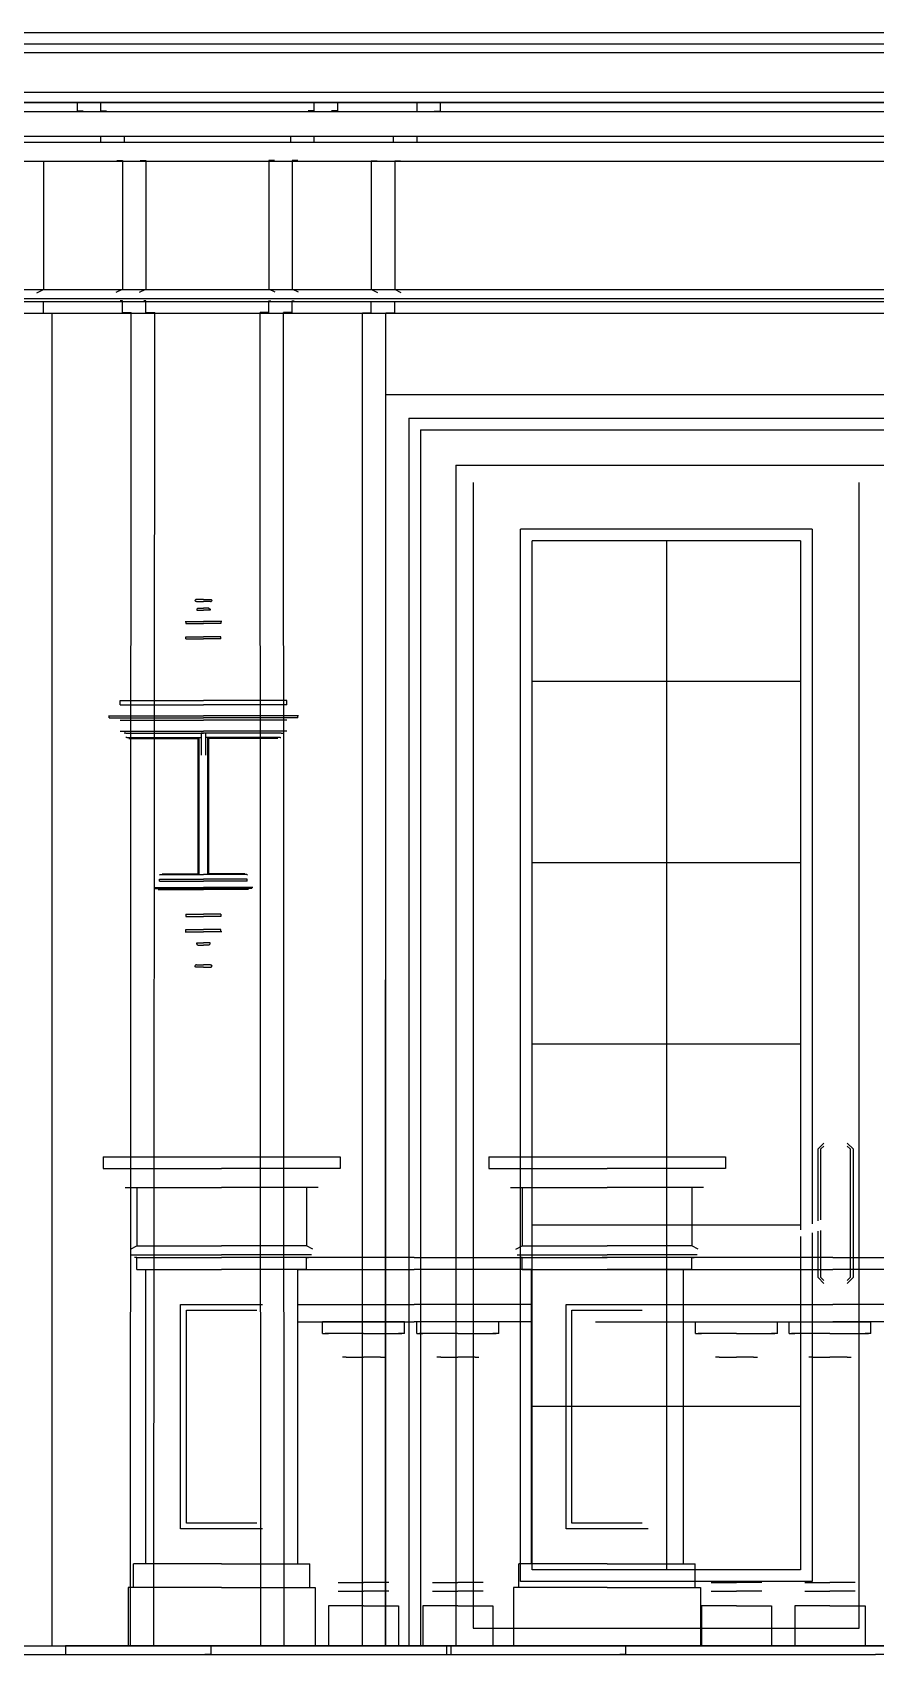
# Model space of a CAD drawing. Header units: metres. Extents: x -770 to 770, y 0 to 641.
# Drawn here: x -379.3 to -307.2, y 307.2 to 446 of the extents above; entities that cross this region are included whole.
import ezdxf

# ---------------------------------------------------------------- set-up
doc = ezdxf.new("R2010")
doc.units = ezdxf.units.M

msp = doc.modelspace()

# ---------------------------------------------------------------- linework, layer by layer
at = {"layer": 'EL-Balcony'}
for p, q in [((-373.22, 349.83, -158.5), (-373.22, 348.83, -158.5)), ((-373.22, 349.83, -158.5), (-352.97, 349.83, -129.47)), ((-352.97, 349.83, -129.47), (-352.97, 348.83, -129.47)), ((-340.26, 349.83, -116.76), (-340.26, 348.83, -116.76)), ((-340.26, 349.83, -116.76), (-320.01, 349.83, -113.55)), ((-320.01, 349.83, -113.55), (-320.01, 348.83, -113.55)), ((-373.22, 348.83, -158.5), (-363.1, 348.83, -139.6)), ((-352.97, 348.83, -129.47), (-363.1, 348.83, -139.6)), ((-340.26, 348.83, -116.76), (-330.14, 348.83, -113.55)), ((-320.01, 348.83, -113.55), (-330.14, 348.83, -113.55)), ((-371.35, 347.2, -158.5), (-370.35, 347.2, -158.5)), ((-370.35, 347.2, -158.5), (-370.35, 342.2, -158.5)), ((-370.35, 347.2, -158.5), (-363.1, 347.2, -139.6)), ((-355.85, 347.2, -132.35), (-363.1, 347.2, -139.6)), ((-355.85, 347.2, -132.35), (-355.85, 342.2, -132.35)), ((-354.85, 347.2, -131.35), (-355.85, 347.2, -132.35)), ((-338.39, 347.2, -114.89), (-337.39, 347.2, -113.89)), ((-337.39, 347.2, -113.89), (-337.39, 342.2, -113.89)), ((-337.39, 347.2, -113.89), (-330.14, 347.2, -113.55)), ((-322.89, 347.2, -113.55), (-330.14, 347.2, -113.55)), ((-322.89, 347.2, -113.55), (-322.89, 342.2, -113.55)), ((-321.89, 347.2, -113.55), (-322.89, 347.2, -113.55)), ((-370.9, 341.92, -158.5), (-370.35, 342.2, -158.5)), ((-370.79, 341.45, -158.5), (-363.1, 341.45, -139.6)), ((-370.35, 342.2, -158.5), (-363.1, 342.2, -139.6)), ((-355.85, 342.2, -132.35), (-363.1, 342.2, -139.6)), ((-355.41, 341.45, -131.91), (-363.1, 341.45, -139.6)), ((-355.3, 341.92, -131.8), (-355.85, 342.2, -132.35)), ((-337.93, 341.92, -114.43), (-337.39, 342.2, -113.89)), ((-337.83, 341.45, -114.33), (-330.14, 341.45, -113.55)), ((-337.39, 342.2, -113.89), (-330.14, 342.2, -113.55)), ((-322.89, 342.2, -113.55), (-330.14, 342.2, -113.55)), ((-322.45, 341.45, -113.55), (-330.14, 341.45, -113.55)), ((-322.34, 341.92, -113.55), (-322.89, 342.2, -113.55)), ((-370.35, 341.2, -158.5), (-370.54, 341.2, -158.5)), ((-370.35, 340.2, -158.5), (-370.35, 341.2, -158.5)), ((-370.35, 341.2, -158.5), (-363.1, 341.2, -139.6)), ((-370.35, 340.2, -158.5), (-369.6, 340.2, -146.1)), ((-369.6, 340.2, -146.1), (-363.1, 340.2, -139.6)), ((-369.6, 340.2, -146.1), (-369.6, 315, -146.1)), ((-355.85, 341.2, -132.35), (-363.1, 341.2, -139.6)), ((-356.6, 340.2, -133.1), (-363.1, 340.2, -139.6)), ((-355.85, 340.2, -132.35), (-356.6, 340.2, -133.1)), ((-356.6, 340.2, -133.1), (-346.62, 340.2, -123.12)), ((-356.6, 340.2, -133.1), (-356.6, 315, -133.1)), ((-346.62, 341.2, -123.12), (-356.02, 341.2, -132.52)), ((-355.85, 341.2, -132.35), (-355.66, 341.2, -132.16)), ((-355.85, 340.2, -132.35), (-355.85, 341.2, -132.35)), ((-346.62, 341.2, -123.12), (-337.21, 341.2, -113.71)), ((-336.64, 340.2, -113.55), (-346.62, 340.2, -123.12)), ((-337.39, 341.2, -113.89), (-337.58, 341.2, -114.08)), ((-337.39, 340.2, -113.89), (-337.39, 341.2, -113.89)), ((-337.39, 341.2, -113.89), (-330.14, 341.2, -113.55)), ((-337.39, 340.2, -113.89), (-336.64, 340.2, -113.55)), ((-336.64, 340.2, -113.55), (-330.14, 340.2, -113.55)), ((-336.64, 340.2, -113.55), (-336.64, 315, -113.55)), ((-331.13, 340.2, -113.55), (-310.83, 340.2, -113.55)), ((-310.83, 341.2, -113.55), (-330.55, 341.2, -113.55)), ((-322.89, 341.2, -113.55), (-330.14, 341.2, -113.55)), ((-323.64, 340.2, -113.55), (-330.14, 340.2, -113.55)), ((-322.89, 340.2, -113.55), (-323.64, 340.2, -113.55)), ((-323.64, 340.2, -113.55), (-323.64, 315, -113.55)), ((-322.89, 341.2, -113.55), (-322.7, 341.2, -113.55)), ((-322.89, 340.2, -113.55), (-322.89, 341.2, -113.55)), ((-310.83, 341.2, -113.55), (-291.1, 341.2, -113.55)), ((-290.52, 340.2, -113.55), (-310.83, 340.2, -113.55)), ((-366.6, 318, -143.1), (-366.6, 337.2, -143.1)), ((-366.6, 337.2, -143.1), (-359.6, 337.2, -136.1)), ((-356.6, 337.2, -133.1), (-346.62, 337.2, -123.12)), ((-336.64, 337.2, -113.55), (-346.62, 337.2, -123.12)), ((-333.64, 318, -113.55), (-333.64, 337.2, -113.55)), ((-333.64, 337.2, -113.55), (-326.64, 337.2, -113.55)), ((-331.13, 337.2, -113.55), (-310.83, 337.2, -113.55)), ((-290.52, 337.2, -113.55), (-310.83, 337.2, -113.55)), ((-366.1, 318.5, -142.6), (-366.1, 336.7, -142.6)), ((-366.1, 336.7, -142.6), (-360.1, 336.7, -136.6)), ((-333.14, 318.5, -113.55), (-333.14, 336.7, -113.55)), ((-333.14, 336.7, -113.55), (-327.14, 336.7, -113.55)), ((-356.6, 335.7, -133.1), (-346.62, 335.7, -123.12)), ((-354.47, 334.7, -130.97), (-354.47, 335.7, -130.97)), ((-347.47, 335.7, -123.97), (-354.47, 335.7, -130.97)), ((-354.47, 334.7, -130.97), (-353.97, 334.7, -130.47)), ((-350.97, 334.7, -127.47), (-354.25, 334.7, -130.76)), ((-350.97, 334.7, -127.47), (-347.69, 334.7, -124.19)), ((-347.47, 334.7, -123.97), (-347.97, 334.7, -124.47)), ((-347.47, 334.7, -123.97), (-347.47, 335.7, -123.97)), ((-336.64, 335.7, -113.55), (-346.62, 335.7, -123.12)), ((-346.4, 334.7, -122.9), (-346.4, 335.7, -122.9)), ((-339.4, 335.7, -115.9), (-346.4, 335.7, -122.9)), ((-346.4, 334.7, -122.9), (-345.9, 334.7, -122.4)), ((-342.9, 334.7, -119.4), (-346.18, 334.7, -122.68)), ((-342.9, 334.7, -119.4), (-339.61, 334.7, -116.11)), ((-339.4, 334.7, -115.9), (-339.9, 334.7, -116.4)), ((-339.4, 334.7, -115.9), (-339.4, 335.7, -115.9)), ((-331.13, 335.7, -113.55), (-310.83, 335.7, -113.55)), ((-322.58, 334.7, -113.55), (-322.58, 335.7, -113.55)), ((-322.58, 335.7, -113.55), (-315.58, 335.7, -113.55)), ((-322.58, 334.7, -113.55), (-322.08, 334.7, -113.55)), ((-319.08, 334.7, -113.55), (-322.36, 334.7, -113.55)), ((-319.08, 334.7, -113.55), (-315.8, 334.7, -113.55)), ((-315.58, 334.7, -113.55), (-316.08, 334.7, -113.55)), ((-315.58, 334.7, -113.55), (-315.58, 335.7, -113.55)), ((-314.58, 334.7, -113.55), (-314.58, 335.7, -113.55)), ((-314.58, 335.7, -113.55), (-307.58, 335.7, -113.55)), ((-314.58, 334.7, -113.55), (-314.08, 334.7, -113.55)), ((-311.08, 334.7, -113.55), (-314.36, 334.7, -113.55)), ((-311.08, 334.7, -113.55), (-307.8, 334.7, -113.55)), ((-290.52, 335.7, -113.55), (-310.83, 335.7, -113.55)), ((-307.58, 334.7, -113.55), (-308.08, 334.7, -113.55)), ((-307.58, 334.7, -113.55), (-307.58, 335.7, -113.55)), ((-352.44, 332.7, -128.94), (-352.77, 332.7, -129.27)), ((-352.44, 332.7, -128.94), (-350.97, 332.7, -127.47)), ((-349.51, 332.7, -126.01), (-350.97, 332.7, -127.47)), ((-349.51, 332.7, -126.01), (-349.17, 332.7, -125.67)), ((-344.36, 332.7, -120.86), (-344.7, 332.7, -121.2)), ((-344.36, 332.7, -120.86), (-342.9, 332.7, -119.4)), ((-341.43, 332.7, -117.93), (-342.9, 332.7, -119.4)), ((-341.43, 332.7, -117.93), (-341.1, 332.7, -117.6)), ((-320.55, 332.7, -113.55), (-320.88, 332.7, -113.55)), ((-320.55, 332.7, -113.55), (-319.08, 332.7, -113.55)), ((-317.61, 332.7, -113.55), (-319.08, 332.7, -113.55)), ((-317.61, 332.7, -113.55), (-317.28, 332.7, -113.55)), ((-312.55, 332.7, -113.55), (-312.88, 332.7, -113.55)), ((-312.55, 332.7, -113.55), (-311.08, 332.7, -113.55)), ((-309.61, 332.7, -113.55), (-311.08, 332.7, -113.55)), ((-309.61, 332.7, -113.55), (-309.28, 332.7, -113.55)), ((-359.6, 318, -136.1), (-366.6, 318, -143.1)), ((-360.1, 318.5, -136.6), (-366.1, 318.5, -142.6)), ((-326.64, 318, -113.55), (-333.64, 318, -113.55)), ((-327.14, 318.5, -113.55), (-333.14, 318.5, -113.55)), ((-370.64, 313, -158.5), (-370.64, 315, -158.5)), ((-369.6, 315, -146.1), (-370.64, 315, -158.5)), ((-363.1, 315, -139.6), (-369.6, 315, -146.1)), ((-363.1, 315, -139.6), (-356.6, 315, -133.1)), ((-356.6, 315, -133.1), (-355.56, 315, -132.06)), ((-355.56, 313, -132.06), (-355.56, 315, -132.06)), ((-337.68, 313, -114.18), (-337.68, 315, -114.18)), ((-336.64, 315, -113.55), (-337.68, 315, -114.18)), ((-330.14, 315, -113.55), (-336.64, 315, -113.55)), ((-330.14, 315, -113.55), (-323.64, 315, -113.55)), ((-323.64, 315, -113.55), (-322.6, 315, -113.55)), ((-322.6, 313, -113.55), (-322.6, 315, -113.55)), ((-370.64, 313, -158.5), (-371.1, 313, -158.5)), ((-371.1, 313, -158.5), (-371.1, 308, -158.5)), ((-363.1, 313, -139.6), (-370.64, 313, -158.5)), ((-363.1, 313, -139.6), (-355.56, 313, -132.06)), ((-355.56, 313, -132.06), (-355.1, 313, -131.6)), ((-355.1, 313, -131.6), (-355.1, 308, -131.6)), ((-353.13, 313.42, -129.63), (-352.92, 313.42, -129.42)), ((-353.13, 312.67, -129.63), (-350.97, 312.67, -127.47)), ((-352.92, 313.42, -129.42), (-350.97, 313.42, -127.47)), ((-349.03, 313.42, -125.53), (-350.97, 313.42, -127.47)), ((-348.81, 312.67, -125.31), (-350.97, 312.67, -127.47)), ((-348.81, 313.42, -125.31), (-349.03, 313.42, -125.53)), ((-345.06, 313.42, -121.56), (-344.84, 313.42, -121.34)), ((-345.06, 312.67, -121.56), (-342.9, 312.67, -119.4)), ((-344.84, 313.42, -121.34), (-342.9, 313.42, -119.4)), ((-340.95, 313.42, -117.45), (-342.9, 313.42, -119.4)), ((-340.73, 312.67, -117.23), (-342.9, 312.67, -119.4)), ((-340.73, 313.42, -117.23), (-340.95, 313.42, -117.45)), ((-337.68, 313, -114.18), (-338.14, 313, -114.64)), ((-338.14, 313, -114.64), (-338.14, 308, -114.64)), ((-330.14, 313, -113.55), (-337.68, 313, -114.18)), ((-330.14, 313, -113.55), (-322.6, 313, -113.55)), ((-322.6, 313, -113.55), (-322.14, 313, -113.55)), ((-322.14, 313, -113.55), (-322.14, 308, -113.55)), ((-321.24, 313.42, -113.55), (-321.02, 313.42, -113.55)), ((-321.24, 312.67, -113.55), (-319.08, 312.67, -113.55)), ((-321.02, 313.42, -113.55), (-319.08, 313.42, -113.55)), ((-317.13, 313.42, -113.55), (-319.08, 313.42, -113.55)), ((-316.92, 312.67, -113.55), (-319.08, 312.67, -113.55)), ((-316.92, 313.42, -113.55), (-317.13, 313.42, -113.55)), ((-313.24, 313.42, -113.55), (-313.02, 313.42, -113.55)), ((-313.24, 312.67, -113.55), (-311.08, 312.67, -113.55)), ((-313.02, 313.42, -113.55), (-311.08, 313.42, -113.55)), ((-309.13, 313.42, -113.55), (-311.08, 313.42, -113.55)), ((-308.92, 312.67, -113.55), (-311.08, 312.67, -113.55)), ((-308.92, 313.42, -113.55), (-309.13, 313.42, -113.55)), ((-353.97, 311.43, -130.47), (-353.97, 308, -130.47)), ((-350.97, 311.43, -127.47), (-353.97, 311.43, -130.47)), ((-350.97, 311.43, -127.47), (-347.97, 311.43, -124.47)), ((-347.97, 311.43, -124.47), (-347.97, 308, -124.47)), ((-345.9, 311.43, -122.4), (-345.9, 308, -122.4)), ((-342.9, 311.43, -119.4), (-345.9, 311.43, -122.4)), ((-342.9, 311.43, -119.4), (-339.9, 311.43, -116.4)), ((-339.9, 311.43, -116.4), (-339.9, 308, -116.4)), ((-322.08, 311.43, -113.55), (-322.08, 308, -113.55)), ((-319.08, 311.43, -113.55), (-322.08, 311.43, -113.55)), ((-319.08, 311.43, -113.55), (-316.08, 311.43, -113.55)), ((-316.08, 311.43, -113.55), (-316.08, 308, -113.55)), ((-314.08, 311.43, -113.55), (-314.08, 308, -113.55)), ((-311.08, 311.43, -113.55), (-314.08, 311.43, -113.55)), ((-311.08, 311.43, -113.55), (-308.08, 311.43, -113.55)), ((-308.08, 311.43, -113.55), (-308.08, 308, -113.55)), ((-371.1, 308, -158.5), (-369.6, 308, -146.1)), ((-369.6, 308, -146.1), (-363.1, 308, -139.6)), ((-356.6, 308, -133.1), (-363.1, 308, -139.6)), ((-355.1, 308, -131.6), (-356.6, 308, -133.1)), ((-353.97, 308, -130.47), (-347.97, 308, -124.47)), ((-347.97, 308, -124.47), (-347.97, 308, -124.47)), ((-345.9, 308, -122.4), (-339.9, 308, -116.4)), ((-339.9, 308, -116.4), (-339.9, 308, -116.4)), ((-338.14, 308, -114.64), (-336.64, 308, -113.55)), ((-336.64, 308, -113.55), (-330.14, 308, -113.55)), ((-323.64, 308, -113.55), (-330.14, 308, -113.55)), ((-322.14, 308, -113.55), (-323.64, 308, -113.55)), ((-322.08, 308, -113.55), (-322.08, 308, -113.55)), ((-316.08, 308, -113.55), (-322.08, 308, -113.55)), ((-314.08, 308, -113.55), (-314.08, 308, -113.55)), ((-308.08, 308, -113.55), (-314.08, 308, -113.55))]:
    msp.add_line(p, q, dxfattribs=at)
at = {"layer": 'EL-Door'}
for p, q in [((-343.08, 409, -119.58), (-343.08, 308, -119.58)), ((-343.08, 409, -119.58), (-271.08, 409, -120.42)), ((-341.58, 407.5, -118.08), (-341.58, 309.5, -118.08)), ((-308.58, 309.5, -113.55), (-308.58, 407.5, -113.55)), ((-337.55, 313.5, -114.05), (-337.55, 403.5, -114.05)), ((-312.6, 403.5, -113.55), (-337.55, 403.5, -114.05)), ((-313.6, 402.5, -113.55), (-336.55, 402.5, -113.55)), ((-336.55, 314.5, -113.55), (-336.55, 402.5, -113.55)), ((-325.07, 402.5, -113.55), (-325.07, 314.5, -113.55)), ((-313.6, 402.5, -113.55), (-313.6, 343.58, -113.55)), ((-312.6, 403.5, -113.55), (-312.6, 344.08, -113.55)), ((-336.55, 390.5, -113.55), (-313.6, 390.5, -113.55)), ((-336.55, 375, -113.55), (-313.6, 375, -113.55)), ((-336.55, 359.5, -113.55), (-313.6, 359.5, -113.55)), ((-312.1, 350.5, -113.55), (-311.6, 351, -113.55)), ((-312.1, 344.34, -113.55), (-312.1, 350.5, -113.55)), ((-311.85, 350.5, -113.55), (-311.6, 350.75, -113.55)), ((-311.85, 344.44, -113.55), (-311.85, 350.5, -113.55)), ((-309.6, 351, -113.55), (-309.1, 350.5, -113.55)), ((-309.6, 350.75, -113.55), (-309.35, 350.5, -113.55)), ((-309.35, 350.5, -113.55), (-309.35, 339.5, -113.55)), ((-309.1, 350.5, -113.55), (-309.1, 339.5, -113.55)), ((-336.55, 344, -113.55), (-313.6, 344, -113.55)), ((-313.6, 343, -113.55), (-313.6, 314.5, -113.55)), ((-312.6, 343.33, -113.55), (-312.6, 313.5, -113.55)), ((-312.1, 339.5, -113.55), (-312.1, 343.47, -113.55)), ((-311.85, 339.5, -113.55), (-311.85, 343.51, -113.55)), ((-311.6, 339, -113.55), (-312.1, 339.5, -113.55)), ((-311.6, 339.25, -113.55), (-311.85, 339.5, -113.55)), ((-309.1, 339.5, -113.55), (-309.6, 339, -113.55)), ((-309.35, 339.5, -113.55), (-309.6, 339.25, -113.55)), ((-336.55, 328.5, -113.55), (-313.6, 328.5, -113.55)), ((-313.6, 314.5, -113.55), (-336.55, 314.5, -113.55)), ((-312.6, 313.5, -113.55), (-337.55, 313.5, -114.05)), ((-341.58, 309.5, -118.08), (-308.58, 309.5, -113.55)), ((-343.08, 308, -119.58), (-271.08, 308, -120.42))]:
    msp.add_line(p, q, dxfattribs=at)
at = {"layer": 'EL-Roof'}
for p, q in [((-467.69, 446, -91), (-177.44, 446, -158.5)), ((-177.44, 444.25, -158.5), (-471.69, 444.25, -91)), ((-177.44, 445, -158.5), (-467.69, 445, -91)), ((-177.44, 440.86, -158.5), (-467.69, 440.86, -91)), ((-177.44, 440, -158.5), (-467.69, 440, -91))]:
    msp.add_line(p, q, dxfattribs=at)
at = {"layer": 'FP-Hatch'}
for p, q in [((-365.31, 397.51, -141.81), (-365.4, 397.41, -141.9)), ((-365.4, 397.41, -141.9), (-365.4, 397.41, -141.9)), ((-365.4, 397.41, -141.9), (-365.31, 397.32, -141.81)), ((-365.23, 397.51, -141.73), (-365.31, 397.51, -141.81)), ((-365.25, 397.32, -141.75), (-365.31, 397.32, -141.81)), ((-365.25, 397.32, -141.75), (-364.65, 397.32, -141.15)), ((-364.65, 397.51, -141.15), (-365.23, 397.51, -141.73)), ((-364.65, 397.51, -141.15), (-364.07, 397.51, -140.57)), ((-364.05, 397.32, -140.55), (-364.65, 397.32, -141.15)), ((-364.07, 397.51, -140.57), (-363.99, 397.51, -140.49)), ((-364.05, 397.32, -140.55), (-363.99, 397.32, -140.49)), ((-363.99, 397.51, -140.49), (-363.9, 397.41, -140.4)), ((-363.9, 397.41, -140.4), (-363.99, 397.32, -140.49)), ((-363.9, 397.41, -140.4), (-363.9, 397.41, -140.4)), ((-366.22, 395.62, -142.72), (-366.15, 395.62, -142.65)), ((-366.15, 395.62, -142.65), (-364.65, 395.62, -141.15)), ((-366.15, 395.62, -142.65), (-366.15, 395.43, -142.65)), ((-365.12, 396.76, -141.62), (-365.21, 396.66, -141.71)), ((-365.21, 396.66, -141.71), (-365.21, 396.57, -141.71)), ((-365.21, 396.57, -141.71), (-364.65, 396.57, -141.15)), ((-365.12, 396.76, -141.62), (-364.65, 396.76, -141.15)), ((-364.18, 396.76, -140.68), (-364.65, 396.76, -141.15)), ((-364.09, 396.57, -140.59), (-364.65, 396.57, -141.15)), ((-363.15, 395.62, -139.65), (-364.65, 395.62, -141.15)), ((-364.18, 396.76, -140.68), (-364.09, 396.66, -140.59)), ((-364.09, 396.66, -140.59), (-364.09, 396.57, -140.59)), ((-363.08, 395.62, -139.58), (-363.15, 395.62, -139.65)), ((-363.15, 395.62, -139.65), (-363.15, 395.43, -139.65)), ((-366.15, 395.43, -142.65), (-364.65, 395.43, -141.15)), ((-366.15, 394.12, -142.65), (-366.15, 394.31, -142.65)), ((-366.15, 394.31, -142.65), (-365.96, 394.31, -142.46)), ((-366.15, 394.12, -142.65), (-364.65, 394.12, -141.15)), ((-365.96, 394.31, -142.46), (-364.65, 394.31, -141.15)), ((-363.15, 395.43, -139.65), (-364.65, 395.43, -141.15)), ((-363.34, 394.31, -139.84), (-364.65, 394.31, -141.15)), ((-363.15, 394.12, -139.65), (-364.65, 394.12, -141.15)), ((-363.15, 394.31, -139.65), (-363.34, 394.31, -139.84)), ((-363.15, 394.12, -139.65), (-363.15, 394.31, -139.65)), ((-371.77, 388.49, -158.5), (-371.77, 388.87, -158.5)), ((-371.77, 388.87, -158.5), (-364.65, 388.87, -141.15)), ((-357.52, 388.87, -134.02), (-364.65, 388.87, -141.15)), ((-357.52, 388.49, -134.02), (-357.52, 388.87, -134.02)), ((-372.78, 387.54, -158.5), (-372.71, 387.54, -158.5)), ((-372.71, 387.37, -158.5), (-372.71, 387.54, -158.5)), ((-372.71, 387.54, -158.5), (-364.65, 387.54, -141.15)), ((-372.71, 387.37, -158.5), (-371.96, 387.37, -158.5)), ((-371.96, 387.37, -158.5), (-364.65, 387.37, -141.15)), ((-371.77, 388.49, -158.5), (-364.65, 388.49, -141.15)), ((-371.77, 387.18, -158.5), (-364.65, 387.18, -141.15)), ((-357.52, 388.49, -134.02), (-364.65, 388.49, -141.15)), ((-356.59, 387.54, -133.09), (-364.65, 387.54, -141.15)), ((-357.34, 387.37, -133.84), (-364.65, 387.37, -141.15)), ((-357.52, 387.18, -134.02), (-364.65, 387.18, -141.15)), ((-356.59, 387.37, -133.09), (-357.34, 387.37, -133.84)), ((-356.59, 387.37, -133.09), (-356.59, 387.54, -133.09)), ((-356.52, 387.54, -133.02), (-356.59, 387.54, -133.09)), ((-371.77, 386.24, -158.5), (-371.62, 386.24, -158.5)), ((-371.62, 386.24, -158.5), (-364.65, 386.24, -141.15)), ((-371.29, 386.06, -158.5), (-371.44, 386.06, -158.5)), ((-371.29, 386.06, -158.5), (-364.65, 386.06, -141.15)), ((-364.46, 386.06, -140.96), (-364.84, 386.06, -141.34)), ((-364.84, 386.06, -141.34), (-364.84, 384.18, -141.34)), ((-357.67, 386.24, -134.17), (-364.65, 386.24, -141.15)), ((-358.01, 386.06, -134.51), (-364.65, 386.06, -141.15)), ((-364.46, 384.18, -140.96), (-364.46, 386.06, -140.96)), ((-358.01, 386.06, -134.51), (-357.86, 386.06, -134.36)), ((-357.52, 386.24, -134.02), (-357.67, 386.24, -134.17)), ((-371.2, 385.68, -158.5), (-371.28, 385.68, -158.5)), ((-371.2, 385.68, -158.5), (-364.84, 385.68, -141.34)), ((-371.02, 385.61, -158.5), (-365.1, 385.61, -141.6)), ((-365.1, 373.96, -141.6), (-365.1, 385.68, -141.6)), ((-365.02, 373.96, -141.52), (-365.02, 385.68, -141.52)), ((-358.09, 385.68, -134.59), (-364.46, 385.68, -140.96)), ((-364.27, 373.96, -140.77), (-364.27, 385.68, -140.77)), ((-364.2, 373.96, -140.7), (-364.2, 385.68, -140.7)), ((-358.28, 385.61, -134.78), (-364.2, 385.61, -140.7)), ((-358.09, 385.68, -134.59), (-358.02, 385.68, -134.52)), ((-368.35, 373.96, -144.85), (-368.42, 373.93, -144.92)), ((-368.4, 373.4, -144.9), (-368.4, 373.58, -144.9)), ((-368.4, 373.58, -144.9), (-364.65, 373.58, -141.15)), ((-368.4, 373.4, -144.9), (-364.65, 373.4, -141.15)), ((-368.35, 373.96, -144.85), (-364.65, 373.96, -141.15)), ((-368.18, 374.03, -144.68), (-365.1, 374.03, -141.6)), ((-360.95, 373.96, -137.45), (-364.65, 373.96, -141.15)), ((-360.9, 373.58, -137.4), (-364.65, 373.58, -141.15)), ((-360.9, 373.4, -137.4), (-364.65, 373.4, -141.15)), ((-361.12, 374.03, -137.62), (-364.2, 374.03, -140.7)), ((-360.95, 373.96, -137.45), (-360.88, 373.93, -137.38)), ((-360.9, 373.4, -137.4), (-360.9, 373.58, -137.4)), ((-368.86, 372.87, -145.36), (-368.79, 372.87, -145.29)), ((-368.79, 372.78, -145.29), (-368.79, 372.87, -145.29)), ((-368.79, 372.87, -145.29), (-364.65, 372.87, -141.15)), ((-368.79, 372.78, -145.29), (-368.6, 372.78, -145.1)), ((-368.6, 372.78, -145.1), (-364.65, 372.78, -141.15)), ((-368.51, 372.69, -145.01), (-367.77, 372.69, -144.27)), ((-367.77, 372.69, -144.27), (-364.65, 372.69, -141.15)), ((-360.51, 372.87, -137.01), (-364.65, 372.87, -141.15)), ((-360.7, 372.78, -137.2), (-364.65, 372.78, -141.15)), ((-361.53, 372.69, -138.03), (-364.65, 372.69, -141.15)), ((-360.79, 372.69, -137.29), (-361.53, 372.69, -138.03)), ((-360.51, 372.78, -137.01), (-360.7, 372.78, -137.2)), ((-360.51, 372.78, -137.01), (-360.51, 372.87, -137.01)), ((-360.44, 372.87, -136.94), (-360.51, 372.87, -137.01)), ((-366.15, 370.58, -142.65), (-364.65, 370.58, -141.15)), ((-366.15, 370.58, -142.65), (-366.15, 370.39, -142.65)), ((-363.15, 370.58, -139.65), (-364.65, 370.58, -141.15)), ((-363.15, 370.58, -139.65), (-363.15, 370.39, -139.65)), ((-366.22, 369.08, -142.72), (-366.15, 369.08, -142.65)), ((-366.15, 370.39, -142.65), (-365.96, 370.39, -142.46)), ((-366.15, 369.26, -142.65), (-364.65, 369.26, -141.15)), ((-366.15, 369.08, -142.65), (-366.15, 369.26, -142.65)), ((-366.15, 369.08, -142.65), (-364.65, 369.08, -141.15)), ((-365.96, 370.39, -142.46), (-364.65, 370.39, -141.15)), ((-363.34, 370.39, -139.84), (-364.65, 370.39, -141.15)), ((-363.15, 369.26, -139.65), (-364.65, 369.26, -141.15)), ((-363.15, 369.08, -139.65), (-364.65, 369.08, -141.15)), ((-363.15, 370.39, -139.65), (-363.34, 370.39, -139.84)), ((-363.15, 369.08, -139.65), (-363.15, 369.26, -139.65)), ((-363.08, 369.08, -139.58), (-363.15, 369.08, -139.65)), ((-365.21, 368.12, -141.71), (-364.65, 368.12, -141.15)), ((-365.21, 368.03, -141.71), (-365.21, 368.12, -141.71)), ((-365.12, 367.94, -141.62), (-365.21, 368.03, -141.71)), ((-365.12, 367.94, -141.62), (-364.65, 367.94, -141.15)), ((-364.09, 368.12, -140.59), (-364.65, 368.12, -141.15)), ((-364.18, 367.94, -140.68), (-364.65, 367.94, -141.15)), ((-364.18, 367.94, -140.68), (-364.09, 368.03, -140.59)), ((-364.09, 368.03, -140.59), (-364.09, 368.12, -140.59)), ((-365.4, 366.16, -141.9), (-365.31, 366.25, -141.81)), ((-365.31, 366.06, -141.81), (-365.4, 366.16, -141.9)), ((-365.4, 366.16, -141.9), (-365.4, 366.16, -141.9)), ((-365.25, 366.25, -141.75), (-365.31, 366.25, -141.81)), ((-365.23, 366.06, -141.73), (-365.31, 366.06, -141.81)), ((-365.25, 366.25, -141.75), (-364.65, 366.25, -141.15)), ((-364.65, 366.06, -141.15), (-365.23, 366.06, -141.73)), ((-364.05, 366.25, -140.55), (-364.65, 366.25, -141.15)), ((-364.65, 366.06, -141.15), (-364.07, 366.06, -140.57)), ((-364.07, 366.06, -140.57), (-363.99, 366.06, -140.49)), ((-364.05, 366.25, -140.55), (-363.99, 366.25, -140.49)), ((-363.9, 366.16, -140.4), (-363.99, 366.25, -140.49)), ((-363.99, 366.06, -140.49), (-363.9, 366.16, -140.4)), ((-363.9, 366.16, -140.4), (-363.9, 366.16, -140.4))]:
    msp.add_line(p, q, dxfattribs=at)
at = {"layer": 'FP-Proposed Wall'}
for p, q in [((-451.69, 440, -91), (-177.44, 440, -158.5)), ((-373.44, 440.04, -158.5), (-373.44, 439.29, -158.5)), ((-355.2, 440.04, -131.7), (-355.2, 439.29, -131.7)), ((-346.42, 440, -122.92), (-346.42, 439.25, -122.92)), ((-457.44, 439.25, -91), (-177.44, 439.25, -158.5)), ((-373.44, 439.29, -158.5), (-372.94, 439.29, -158.5)), ((-355.2, 439.29, -131.7), (-355.7, 439.29, -132.2)), ((-455.31, 437.12, -91), (-101.09, 437.12)), ((-371.44, 437.17, -158.5), (-371.44, 436.67, -158.5)), ((-357.2, 437.17, -133.7), (-357.2, 436.67, -133.7)), ((-348.42, 437.12, -124.92), (-348.42, 436.62, -124.92)), ((-455.31, 436.62, -91), (-177.44, 436.62, -158.5)), ((-452.44, 435, -91), (-176.69, 435, -115.5)), ((-378.84, 435, -158.5), (-378.34, 435, -158.5)), ((-378.34, 435, -158.5), (-378.34, 424, -158.5)), ((-370.07, 435.04, -158.5), (-369.57, 435.04, -146.07)), ((-369.57, 435.04, -146.07), (-369.57, 424.04, -146.07)), ((-358.57, 435.04, -135.07), (-359.07, 435.04, -135.57)), ((-359.07, 435.04, -135.57), (-359.07, 424.04, -135.57)), ((-350.3, 435, -126.8), (-350.3, 424, -126.8)), ((-349.8, 435, -126.3), (-350.3, 435, -126.8)), ((-452.88, 423.25, -91), (-176.69, 423.25, -115.5)), ((-452.44, 424, -91), (-176.69, 424, -115.5)), ((-378.89, 423.72, -158.5), (-378.34, 424, -158.5)), ((-370.12, 423.77, -158.5), (-369.57, 424.04, -146.07)), ((-358.52, 423.77, -135.02), (-359.07, 424.04, -135.57)), ((-349.75, 423.72, -126.25), (-350.3, 424, -126.8)), ((-452.44, 423, -91), (-176.69, 423, -115.5)), ((-451.69, 422, -91), (-176.69, 422, -115.5)), ((-378.34, 422, -158.5), (-378.34, 423, -158.5)), ((-378.34, 422, -158.5), (-377.59, 422, -158.5)), ((-377.59, 308, -158.5), (-377.59, 422, -158.5)), ((-369.57, 423.04, -146.07), (-369.76, 423.04, -146.26)), ((-369.57, 422.04, -146.07), (-369.57, 423.04, -146.07)), ((-369.57, 422.04, -146.07), (-368.82, 422.04, -145.32)), ((-368.89, 308.04, -145.39), (-368.82, 422.04, -145.32)), ((-359.06, 422.04, -135.57), (-359.81, 422.04, -136.32)), ((-359.75, 308.04, -136.25), (-359.81, 422.04, -136.32)), ((-359.07, 423.04, -135.57), (-358.88, 423.04, -135.38)), ((-359.06, 422.04, -135.57), (-359.07, 423.04, -135.57)), ((-350.3, 422, -126.8), (-351.05, 422, -127.55)), ((-351.05, 308, -127.55), (-351.05, 422, -127.55)), ((-350.3, 422, -126.8), (-350.3, 423, -126.8)), ((-347.08, 413, -123.58), (-347.08, 308, -123.58)), ((-347.08, 413, -123.58), (-267.08, 413, -124.42)), ((-346.08, 412, -122.58), (-346.08, 308, -122.58)), ((-346.08, 412, -122.58), (-268.08, 412, -123.42)), ((-436.94, 308, -158.5), (-307.19, 308, -113.55)), ((-436.94, 307.25, -158.5), (-307.19, 307.25, -113.55)), ((-376.44, 308, -158.5), (-376.44, 307.25, -158.5)), ((-307.19, 308, -113.55), (-376.44, 308, -158.5)), ((-376.44, 308, -158.5), (-307.19, 308, -113.55)), ((-376.44, 307.25, -158.5), (-375.44, 307.25, -158.5)), ((-375.44, 307.25, -158.5), (-307.19, 307.25, -113.55)), ((-375.44, 307.25, -158.5), (-307.19, 307.25, -113.55)), ((-364.02, 307.25, -140.52), (-364.52, 307.25, -141.02)), ((-364.02, 308, -140.52), (-364.02, 307.25, -140.52)), ((-343.88, 308, -120.38), (-343.88, 307.25, -120.38)), ((-343.88, 307.25, -120.38), (-343.38, 307.25, -119.88)), ((-343.49, 308, -119.99), (-343.49, 307.25, -119.99)), ((-343.49, 307.25, -119.99), (-342.49, 307.25, -118.99)), ((-328.56, 307.25, -113.55), (-329.06, 307.25, -113.55)), ((-328.56, 308, -113.55), (-328.56, 307.25, -113.55)), ((-183.44, 308, -158.5), (-307.19, 308, -113.55)), ((-183.44, 307.25, -158.5), (-307.19, 307.25, -113.55))]:
    msp.add_line(p, q, dxfattribs=at)
at = {"layer": 'FP-Stair'}
for p, q in [((-375.44, 440.04, -158.5), (-375.44, 439.29, -158.5)), ((-353.2, 440.04, -129.7), (-353.2, 439.29, -129.7)), ((-344.42, 440, -120.92), (-344.42, 439.25, -120.92)), ((-375.44, 439.29, -158.5), (-374.94, 439.29, -158.5)), ((-353.2, 439.29, -129.7), (-353.7, 439.29, -130.2)), ((-344.42, 439.25, -120.92), (-344.92, 439.25, -121.42)), ((-373.44, 437.17, -158.5), (-373.44, 436.67, -158.5)), ((-355.2, 437.17, -131.7), (-355.2, 436.67, -131.7)), ((-346.42, 437.12, -122.92), (-346.42, 436.62, -122.92)), ((-372.07, 435.04, -158.5), (-371.57, 435.04, -158.5)), ((-371.57, 435.04, -158.5), (-371.57, 424.04, -158.5)), ((-356.57, 435.04, -133.07), (-357.07, 435.04, -133.57)), ((-357.07, 435.04, -133.57), (-357.07, 424.04, -133.57)), ((-348.3, 435, -124.8), (-348.3, 424, -124.8)), ((-347.8, 435, -124.3), (-348.3, 435, -124.8)), ((-372.12, 423.77, -158.5), (-371.57, 424.04, -158.5)), ((-356.52, 423.77, -133.02), (-357.07, 424.04, -133.57)), ((-347.75, 423.72, -124.25), (-348.3, 424, -124.8)), ((-371.57, 423.04, -158.5), (-371.76, 423.04, -158.5)), ((-371.57, 422.04, -158.5), (-371.57, 423.04, -158.5)), ((-371.57, 422.04, -158.5), (-370.82, 422.04, -158.5)), ((-370.89, 308.04, -158.5), (-370.82, 422.04, -158.5)), ((-357.75, 308.04, -134.25), (-357.81, 422.04, -134.32)), ((-357.06, 422.04, -133.57), (-357.81, 422.04, -134.32)), ((-357.07, 423.04, -133.57), (-356.88, 423.04, -133.38)), ((-357.06, 422.04, -133.57), (-357.07, 423.04, -133.57)), ((-349.08, 308, -125.58), (-349.05, 422, -125.55)), ((-348.3, 422, -124.8), (-349.05, 422, -125.55)), ((-348.3, 423, -124.8), (-348.11, 423, -124.61)), ((-348.3, 422, -124.8), (-348.3, 423, -124.8)), ((-265.08, 415, -126.42), (-349.08, 415, -125.58)), ((-349.08, 415, -125.58), (-349.08, 308, -125.58))]:
    msp.add_line(p, q, dxfattribs=at)

doc.saveas('drawing.dxf')
